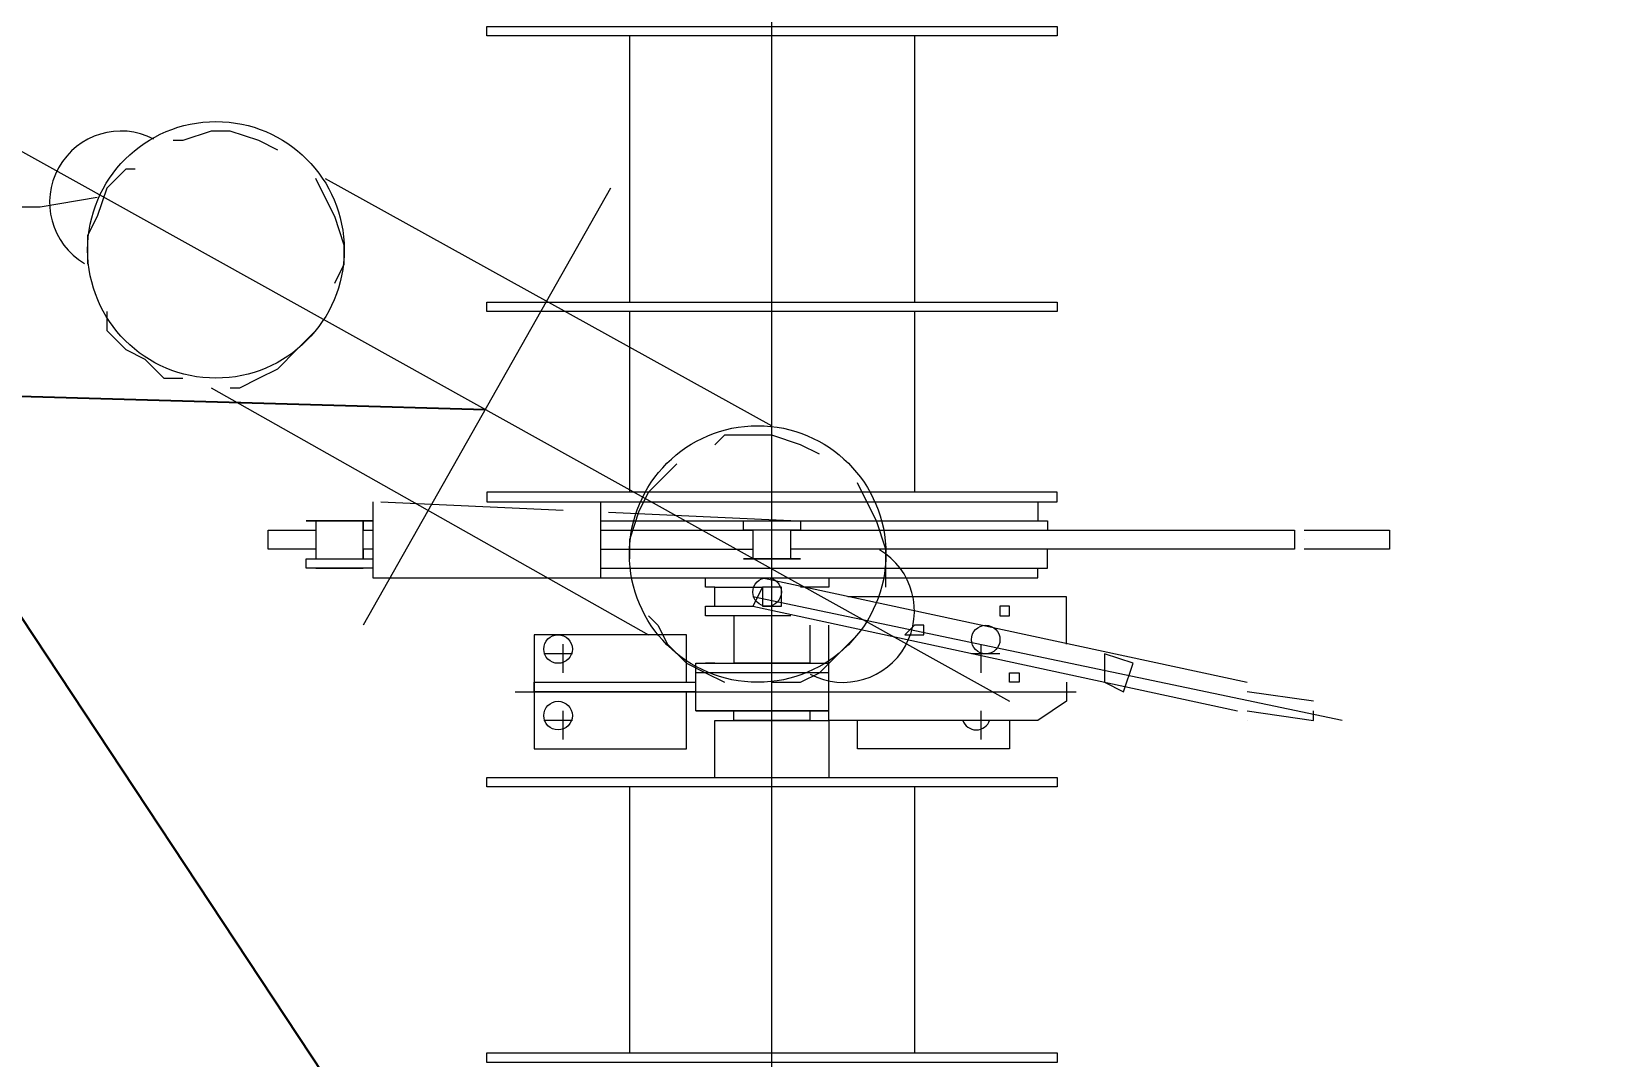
# Model space of a CAD drawing. Header units: millimetres. Extents: x -4 to 3776, y -4 to 4079.
# Drawn here: x 32.63 to 40.23, y 227.24 to 232.23 of the extents above; entities that cross this region are included whole.
import ezdxf
from ezdxf import colors
from ezdxf.entities.mleader import LeaderData, LeaderLine
from ezdxf.math import Vec2, Vec3

# ---------------------------------------------------------------- set-up
doc = ezdxf.new("R2010")
doc.units = ezdxf.units.MM
doc.linetypes.add('PDF_IMPORT', pattern=[1, 0.8, -0.2])
for name, color, linetype in [('BK_kedu', 255, 'Continuous'), ('PDF_0', 7, 'Continuous'), ('PDF_K1-CEN', 7, 'Continuous'), ('PDF_K1-FREE', 7, 'Continuous'), ('PDF_piece', 7, 'Continuous'), ('PDF_SHAPE_L', 7, 'Continuous'), ('PDF_TEXT', 7, 'Continuous')]:
    doc.layers.add(name, color=color, linetype=linetype)
doc.styles.get("Standard").update_dxf_attribs({"font": 'arial.ttf'})

msp = doc.modelspace()

# ---------------------------------------------------------------- linework, layer by layer
at = {"color": 4, "lineweight": 25}
for p, q in [((28.8723, 234.9798), (61.8723, 185.105)), ((29.8963, 230.5316, 2.304), (34.8358, 230.3894))]:
    msp.add_line(p, q, dxfattribs=at)
at = {"layer": 'PDF_0', "lineweight": 0}
msp.add_lwpolyline([(38.8663, 228.8771), (38.8663, 228.8771)], dxfattribs=at)
msp.add_lwpolyline([(38.8663, 228.8771), (38.8663, 228.8771)], dxfattribs=at)
at = {"layer": 'PDF_K1-CEN', "lineweight": 0}
for points in [[(36.2307, 224.2995), (36.2307, 234.1945)], [(39.005, 228.8771), (36.1382, 229.4782)], [(35.2134, 229.247), (35.2134, 229.1083)], [(37.2479, 229.247), (37.2479, 229.1083)], [(35.2597, 229.2008), (35.121, 229.2008)], [(37.3404, 229.2008), (37.2017, 229.2008)], [(34.9822, 229.0158), (37.7103, 229.0158)], [(35.2134, 228.9233), (35.2134, 228.7846)], [(37.2479, 228.9233), (37.2479, 228.7846)], [(35.2597, 228.8771), (35.121, 228.8771)], [(37.3404, 228.8771), (37.2017, 228.8771)]]:
    msp.add_lwpolyline(points, dxfattribs=at)
at = {"layer": 'PDF_K1-FREE', "lineweight": 0}
msp.add_lwpolyline([(36.2307, 229.4782), (36.2307, 229.4782)], dxfattribs=at)
at = {"layer": 'PDF_piece', "lineweight": 0}
msp.add_lwpolyline([(32.9477, 231.4202), (32.6703, 231.374), (32.5778, 231.374), (32.4391, 231.374), (32.3466, 231.4202), (32.3004, 231.5127), (32.2079, 231.6976), (32.1617, 231.8364), (32.1155, 231.9288), (32.023, 232.0213), (31.9305, 232.0676), (31.6993, 232.16), (31.4681, 232.2063)], dxfattribs=at)
at = {"layer": 'PDF_SHAPE_L', "lineweight": 0}
for points in [[(34.8435, 232.2063), (34.8435, 232.2525), (37.6178, 232.2525), (37.6178, 232.2063)], [(34.8435, 230.8654), (34.8435, 230.9116), (37.6178, 230.9116), (37.6178, 230.8654)], [(34.8435, 229.9406), (37.6178, 229.9406), (37.6178, 229.9868), (34.8435, 229.9868)], [(34.2887, 229.8481), (33.965, 229.8481)], [(36.092, 229.8019), (36.092, 229.8481), (36.3694, 229.8481), (36.3694, 229.8019)], [(33.965, 229.6632), (34.2887, 229.6632), (34.2887, 229.6169), (33.965, 229.6169)], [(37.3404, 229.432), (37.3404, 229.3857), (37.3866, 229.3857), (37.3866, 229.432)], [(36.9242, 229.3395), (36.878, 229.2932), (36.9242, 229.2932), (36.9705, 229.2932), (36.9705, 229.3395), (36.9242, 229.3395), (36.878, 229.2932), (36.9242, 229.2932), (36.9705, 229.2932), (36.9705, 229.3395)], [(35.9532, 229.1545), (35.907, 229.1545)], [(36.092, 229.1545), (36.0457, 229.1545)], [(36.4156, 229.1545), (36.3694, 229.1545)], [(37.9877, 229.1545), (37.849, 229.2008), (37.849, 229.0621), (37.9415, 229.0158)], [(37.3866, 229.0621), (37.3866, 229.1083), (37.4329, 229.1083), (37.4329, 229.0621)], [(37.4329, 229.1083), (37.4329, 229.0621), (37.3866, 229.0621), (37.3866, 229.1083)], [(34.8435, 228.5534), (34.8435, 228.5997), (37.6178, 228.5997), (37.6178, 228.5534)], [(34.8435, 227.2125), (34.8435, 227.2588), (37.6178, 227.2588), (37.6178, 227.2125)]]:
    msp.add_lwpolyline(points, close=True, dxfattribs=at)
for points in [[(35.5371, 232.2063), (35.5371, 230.9116)], [(36.9242, 232.2063), (36.9242, 230.9116)], [(35.5371, 230.8654), (35.5371, 229.9868)], [(36.9242, 230.8654), (36.9242, 229.9868)], [(34.2887, 229.9406), (34.2887, 229.5707), (35.3984, 229.5707), (37.5253, 229.5707), (37.5253, 229.6169)], [(34.936, 229.9406), (34.936, 229.9406)], [(35.3984, 229.5707), (35.3984, 229.9406)], [(37.5253, 229.9406), (37.5253, 229.8481)], [(33.965, 229.8481), (33.965, 229.8481)], [(34.2887, 229.7094), (34.2424, 229.7094), (34.2424, 229.6632), (34.2424, 229.8481), (34.0112, 229.8481), (34.0112, 229.6632)], [(34.0112, 229.8481), (34.0112, 229.8481)], [(34.2424, 229.8481), (34.2424, 229.8481)], [(34.2424, 229.8481), (34.2424, 229.8019), (34.2887, 229.8019)], [(34.2887, 229.8481), (34.2887, 229.8481)], [(34.2887, 229.8481), (34.2887, 229.8481)], [(35.3984, 229.8481), (37.5716, 229.8481), (37.5716, 229.8019)], [(36.1382, 229.8481), (36.3231, 229.8481)], [(34.0112, 229.7094), (33.78, 229.7094), (33.78, 229.8019), (34.0112, 229.8019)], [(35.3984, 229.8019), (36.1382, 229.8019), (36.1382, 229.6632), (36.3231, 229.6632), (36.3231, 229.8019), (38.7738, 229.8019), (38.7738, 229.7094), (36.3231, 229.7094)], [(38.82, 229.8019), (39.2362, 229.8019), (39.2362, 229.7094), (38.82, 229.7094)], [(38.82, 229.7556), (38.82, 229.7556)], [(35.3984, 229.6169), (37.5716, 229.6169), (37.5716, 229.7094)], [(35.3984, 229.7094), (36.1382, 229.7094)], [(34.0112, 229.6169), (34.2424, 229.6169)], [(34.0112, 229.6169), (34.0112, 229.6169)], [(34.2424, 229.6169), (34.2424, 229.6169)], [(34.2887, 229.6632), (34.2887, 229.6632)], [(36.092, 229.6632), (36.092, 229.6632)], [(36.092, 229.6632), (36.3694, 229.6632), (36.092, 229.6632)], [(36.1382, 229.6632), (36.1382, 229.6632)], [(36.3231, 229.6632), (36.3231, 229.6632)], [(35.9532, 229.4782), (35.9532, 229.5244), (35.907, 229.5244), (35.907, 229.5707)], [(36.3231, 229.3857), (35.907, 229.3857), (35.907, 229.432), (35.9532, 229.432), (35.9532, 229.5244), (36.1844, 229.5244), (36.1844, 229.4782), (36.1844, 229.432), (36.2769, 229.432), (36.2769, 229.4782), (36.2769, 229.5244), (36.1844, 229.5244), (36.1382, 229.432)], [(35.9532, 229.5244), (35.9532, 229.5244)], [(36.1844, 229.5707), (38.5426, 229.0621)], [(36.1844, 229.5244), (36.1844, 229.5244)], [(36.5081, 229.5707), (36.5081, 229.5244), (36.3694, 229.5244)], [(36.2307, 229.4782), (36.2307, 229.4782)], [(37.6641, 229.247), (37.6641, 229.4782), (36.6006, 229.4782)], [(35.9532, 229.432), (35.9532, 229.432)], [(35.9532, 229.432), (36.1382, 229.432), (38.4964, 228.9233)], [(36.0457, 229.3857), (36.0457, 229.1545)], [(36.1382, 229.432), (36.1382, 229.432)], [(37.3404, 229.432), (37.3404, 229.432)], [(35.8145, 229.0621), (35.8145, 229.2932), (35.0747, 229.2932), (35.0747, 228.7384), (35.8145, 228.7384), (35.8145, 229.0158)], [(36.4156, 229.3395), (36.4156, 229.1545)], [(37.6641, 229.0621), (37.6641, 228.9696), (37.5253, 228.8771), (36.5081, 228.8771), (36.5081, 229.3395)], [(36.9242, 229.3395), (36.9242, 229.3395)], [(37.2942, 229.247), (37.2942, 229.247)], [(36.2307, 228.9233), (35.8608, 228.9233), (36.5081, 228.9233), (35.8608, 228.9233), (35.8608, 229.1545), (36.5081, 229.1545)], [(35.907, 229.1545), (35.907, 229.1545)], [(35.907, 229.1545), (35.907, 229.1545)], [(35.907, 229.1545), (35.907, 229.1545)], [(35.907, 229.1545), (35.907, 229.1545)], [(35.907, 229.1545), (35.907, 229.1545)], [(35.907, 229.1545), (35.907, 229.1545)], [(35.907, 229.1545), (35.907, 229.1545)], [(35.907, 229.1545), (35.9532, 229.1545)], [(35.907, 229.1545), (35.907, 229.1545)], [(35.9532, 229.1545), (35.9532, 229.1545)], [(35.9532, 229.1545), (35.9532, 229.1545)], [(35.9532, 229.1545), (35.9532, 229.1545)], [(35.9532, 229.1545), (35.9532, 229.1545)], [(35.9532, 229.1545), (35.9532, 229.1545)], [(36.0457, 229.1545), (36.0457, 229.1545)], [(36.0457, 229.1545), (36.0457, 229.1545)], [(36.0457, 229.1545), (36.0457, 229.1545)], [(36.0457, 229.1545), (36.0457, 229.1545)], [(36.3694, 229.1545), (36.4156, 229.1545), (36.0457, 229.1545), (36.092, 229.1545)], [(36.0457, 229.1545), (36.0457, 229.1545)], [(36.0457, 229.1545), (36.0457, 229.1545)], [(36.092, 229.1545), (36.092, 229.1545)], [(36.092, 229.1545), (36.092, 229.1545)], [(36.092, 229.1545), (36.092, 229.1545)], [(36.092, 229.1545), (36.092, 229.1545)], [(36.092, 229.1545), (36.092, 229.1545)], [(36.092, 229.1545), (36.092, 229.1545)], [(36.092, 229.1545), (36.092, 229.1545)], [(36.092, 229.1545), (36.092, 229.1545)], [(36.3694, 229.1545), (36.3694, 229.1545)], [(36.3694, 229.1545), (36.3694, 229.1545)], [(36.3694, 229.1545), (36.3694, 229.1545)], [(36.3694, 229.1545), (36.3694, 229.1545)], [(36.3694, 229.1545), (36.3694, 229.1545)], [(36.3694, 229.1545), (36.3694, 229.1545)], [(36.3694, 229.1545), (36.3694, 229.1545)], [(36.3694, 229.1545), (36.3694, 229.1545)], [(36.3694, 229.1545), (36.3694, 229.1545)], [(36.4156, 229.1545), (36.4156, 229.1545)], [(36.4156, 229.1545), (36.4156, 229.1545)], [(36.4156, 229.1545), (36.4156, 229.1545)], [(36.5081, 229.1545), (36.5081, 229.1545)], [(36.5081, 229.1545), (36.5081, 229.1545)], [(36.5081, 229.1545), (36.5081, 229.1545)], [(36.5081, 229.1545), (36.5081, 229.1545)], [(36.5081, 229.1545), (36.5081, 229.1545)], [(35.8608, 229.0158), (35.0747, 229.0158), (35.0747, 229.0621), (35.8608, 229.0621)], [(36.5081, 229.1083), (35.8608, 229.1083)], [(37.3866, 229.0621), (37.3866, 229.0621)], [(37.8953, 229.1083), (37.8953, 229.1083)], [(38.5426, 229.0621), (38.5426, 229.0621)], [(38.8663, 228.9696), (38.5426, 229.0158)], [(36.4156, 228.9233), (36.4156, 228.8771), (36.0457, 228.8771), (36.0457, 228.9233)], [(38.5426, 228.9233), (38.8663, 228.8771), (38.8663, 228.9233)], [(38.8663, 228.9233), (38.8663, 228.9233)], [(35.9532, 228.5997), (35.9532, 228.8771), (36.5081, 228.8771), (36.5081, 228.5997)], [(36.0457, 228.8771), (36.0457, 228.8771)], [(36.4156, 228.8771), (36.4156, 228.8771)], [(37.3866, 228.8771), (37.3866, 228.7384), (36.6468, 228.7384), (36.6468, 228.8771)], [(38.5426, 228.8771), (38.5426, 228.8771)], [(38.8663, 228.8771), (38.8663, 228.8771)], [(35.5371, 228.5534), (35.5371, 227.2588)], [(36.9242, 228.5534), (36.9242, 227.2588)]]:
    msp.add_lwpolyline(points, dxfattribs=at)
at = {"layer": 'PDF_SHAPE_L', "linetype": 'PDF_IMPORT', "lineweight": 0, "ltscale": 1.109722}
msp.add_lwpolyline([(36.3231, 229.8481), (34.2887, 229.9406)], dxfattribs=at)
at = {"layer": 'PDF_SHAPE_L', "linetype": 'PDF_IMPORT', "lineweight": 0}
msp.add_lwpolyline([(36.3694, 229.1545), (36.5081, 229.1545)], dxfattribs=at)
at = {"layer": 'PDF_SHAPE_L', "lineweight": 0}
for centre in [(36.2075, 229.5013), (35.1903, 229.2239), (37.271, 229.2701), (35.1903, 228.9002)]:
    msp.add_circle(centre, 0.0694, dxfattribs=at)
msp.add_arc((37.2248, 228.9002), 0.0694, 197.9763, 342.0237, dxfattribs=at)
at = {"layer": 'PDF_TEXT', "lineweight": 0}
for points in [[(33.8263, 231.6514), (33.7338, 231.6976), (33.5951, 231.7439), (33.5026, 231.7439), (33.3639, 231.6976), (33.3177, 231.6976)], [(32.4854, 231.6976), (37.3866, 228.9696)], [(33.1327, 231.5589), (33.0865, 231.5589), (32.994, 231.4665), (32.9477, 231.3277), (32.9015, 231.2353), (32.9015, 231.0965)], [(34.1037, 231.0041), (34.1499, 231.0965), (34.1499, 231.189), (34.1037, 231.3277), (34.0575, 231.4202), (34.0112, 231.5127)], [(34.0575, 231.5127), (36.2307, 230.3105)], [(35.4446, 231.4665), (34.2424, 229.3395)], [(32.994, 230.8654), (32.994, 230.7729), (33.0865, 230.6804), (33.1789, 230.6342), (33.2714, 230.5417), (33.3639, 230.5417)], [(33.5951, 230.4954), (33.6413, 230.4954), (33.7338, 230.5417), (33.8263, 230.5879), (33.9188, 230.6804), (34.0112, 230.7729)], [(33.5026, 230.4954), (35.6296, 229.2932)], [(36.4619, 230.1718), (36.3694, 230.218), (36.2307, 230.2643), (36.1382, 230.2643), (35.9995, 230.2643), (35.9532, 230.218)], [(35.7683, 230.1255), (35.7221, 230.0793), (35.6296, 229.9868), (35.5833, 229.8943), (35.5371, 229.7556), (35.5371, 229.6632)], [(36.7855, 229.5244), (36.7855, 229.6169), (36.7855, 229.7094), (36.7393, 229.8481), (36.6931, 229.9406), (36.6468, 230.0331)], [(35.6296, 229.3857), (35.6758, 229.3395), (35.7221, 229.247), (35.8145, 229.1545), (35.907, 229.1083), (35.9995, 229.0621)], [(36.2307, 229.0621), (36.2769, 229.0621), (36.3694, 229.0621), (36.4619, 229.1083), (36.5543, 229.2008), (36.6468, 229.2932)]]:
    msp.add_lwpolyline(points, dxfattribs=at)
for centre in [(33.5257, 231.1659), (36.1613, 229.6863)]:
    msp.add_circle(centre, 0.6242, dxfattribs=at)
for centre, start, end in [((33.0633, 231.3971), 62.54445, 239.27214), ((36.5774, 229.4088), 242.54445, 59.27214)]:
    msp.add_arc(centre, 0.3468, start, end, dxfattribs=at)

# ---------------------------------------------------------------- leaders
at = {"layer": 'BK_kedu'}
ml = msp.add_multileader_mtext('Standard', dxfattribs=at)
ml.set_content('', color=256)
ml.set_leader_properties()
ml.build(insert=Vec2(0, 0))
ml.multileader.update_dxf_attribs({"text_right_attachment_type": 6, "dogleg_length": 0.36, "arrow_head_size": 0.18})
ctx = ml.context
ctx.base_point, ctx.char_height, ctx.arrow_head_size, ctx.landing_gap_size, ctx.plane_origin = Vec3(3775.9986, 4079.3284), 0.18, 0.18, 0.09, Vec3(3774.6386, 4079.3284)
ctx.right_attachment = 6
notes = []
notes.append((ctx, [(0, (0, 0, 0), (0, 0), (1, 0), 1, [])]))
ctx.mtext.insert, ctx.mtext.flow_direction = Vec3(3776.0886, 4079.4184), 5
for ctx, leaders in notes:
    for number, flags, end, landing, length, lines in leaders:
        leader = LeaderData()
        leader.index, (leader.has_last_leader_line, leader.has_dogleg_vector, leader.attachment_direction) = number, flags
        leader.last_leader_point, leader.dogleg_vector, leader.dogleg_length = Vec3(end), Vec3(landing), length
        for number, points, colour, breaks in lines:
            line = LeaderLine()
            line.index, line.vertices, line.color, line.breaks = number, Vec3.list(points), colors.encode_raw_color(colour), breaks
            leader.lines.append(line)
        ctx.leaders.append(leader)

doc.saveas('drawing.dxf')
